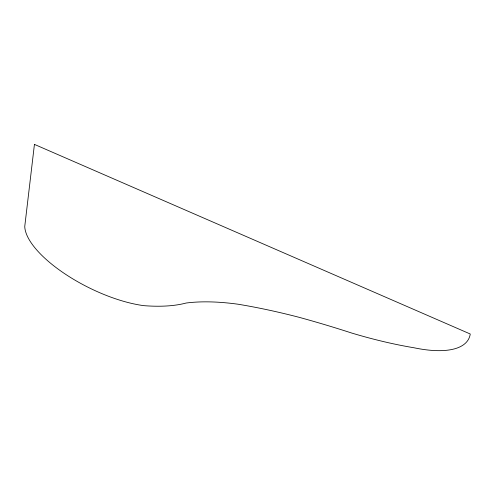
<?xml version="1.0" encoding="UTF-8"?>
<svg xmlns="http://www.w3.org/2000/svg" width="495" height="495" viewBox="0 0 495 495"><rect width="100%" height="100%" fill="white"/><g stroke="black" fill="none" stroke-linecap="round" stroke-linejoin="round"><path stroke-width="0.74" d="M34.433 144.392L24.75 226.481A86.068 32.8 26.5 0 0 65.204 274.044A86.068 32.8 26.5 0 0 143.742 305.644A193.019 73.551 26.5 0 0 186.132 303.027A228.034 86.897 26.5 0 1 238.107 304.227A419.81 159.978 26.5 0 1 298.9 317.258A562.778 214.459 26.5 0 1 351.741 333.055A291.79 111.189 26.5 0 0 414.08 347.781A103.523 39.452 26.5 0 0 470.25 333.995L34.433 144.392"/></g></svg>
